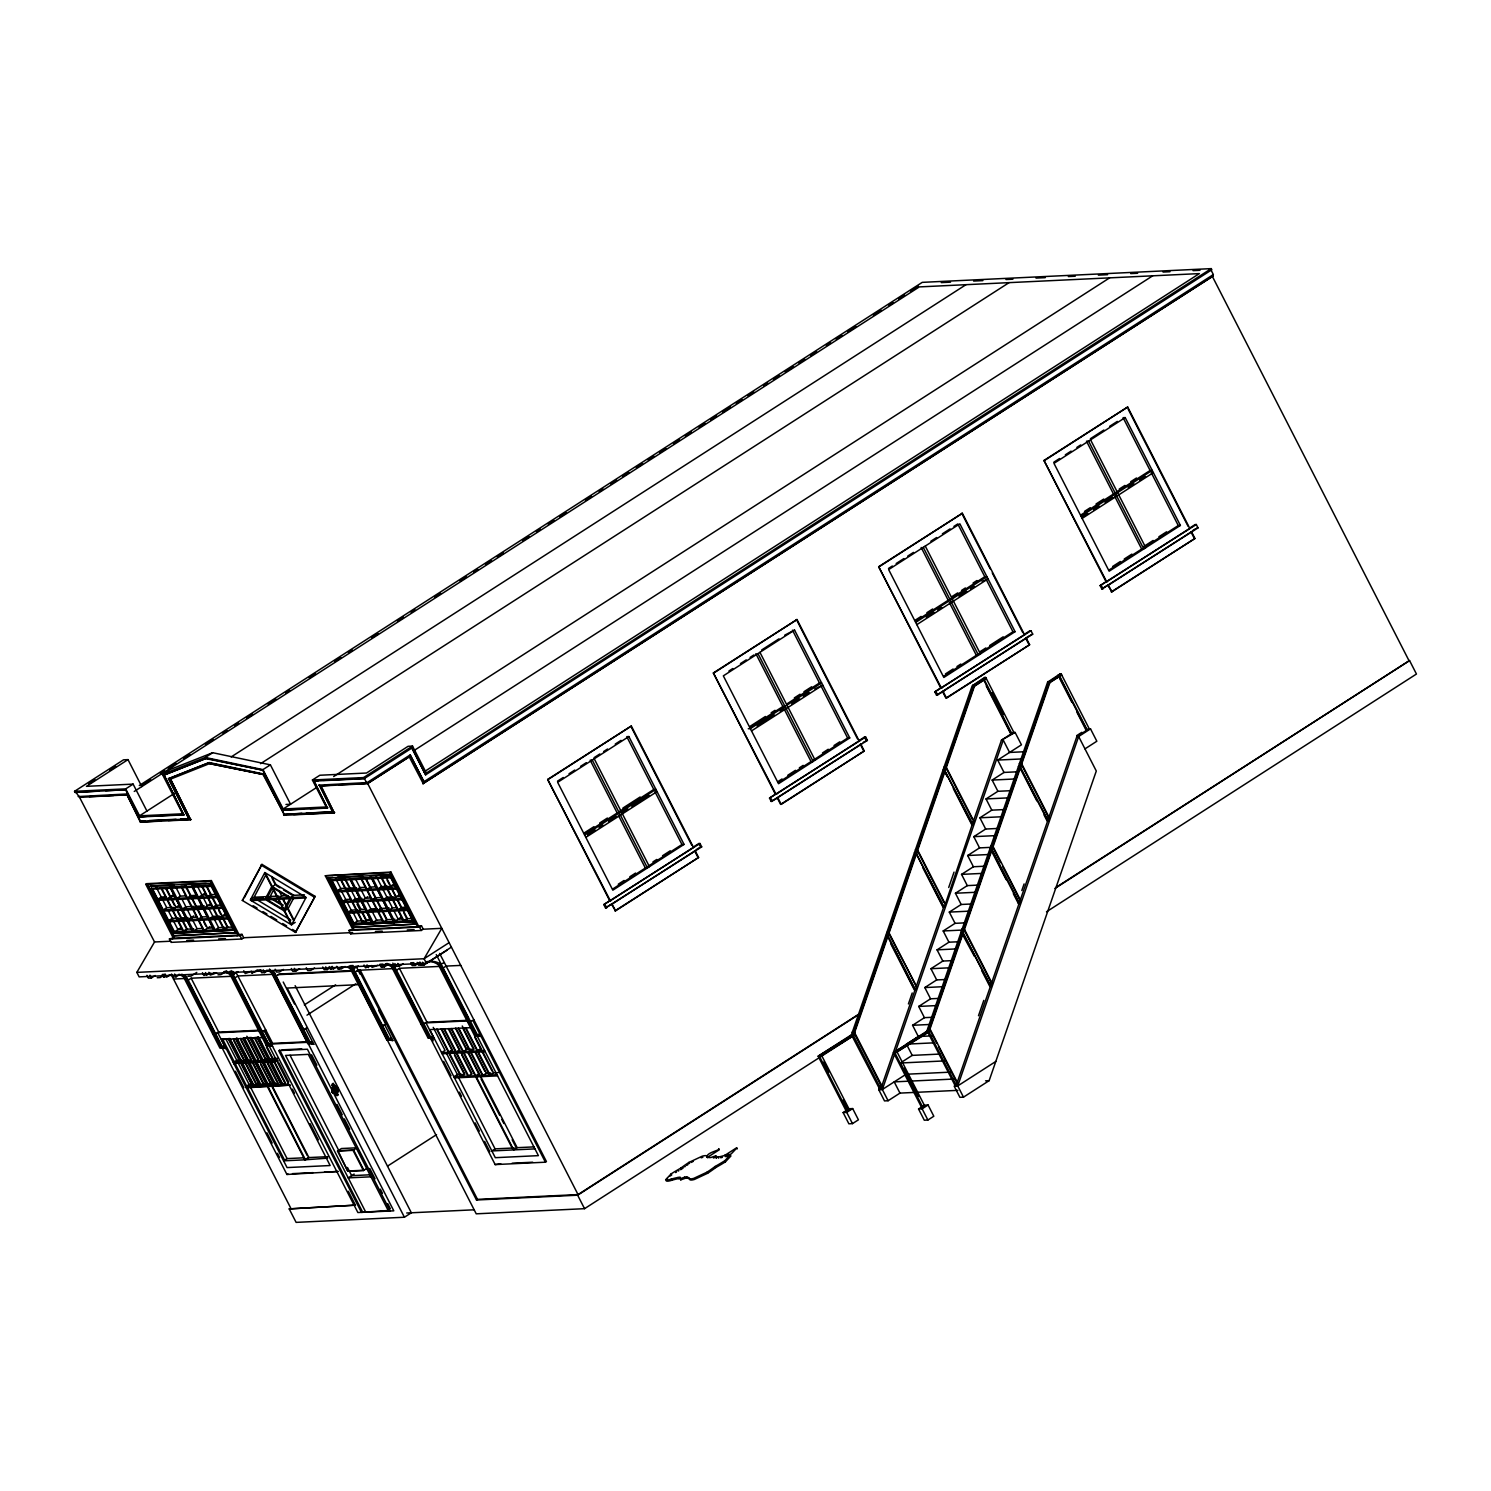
<?xml version="1.0" encoding="UTF-8"?>
<svg xmlns="http://www.w3.org/2000/svg" width="1491" height="1491" viewBox="0 0 1491 1491"><rect width="100%" height="100%" fill="white"/><g stroke="black" fill="none" stroke-linecap="round" stroke-linejoin="round"><path stroke-width="1.5" d="M331.953 1092.158L332.978 1089.492L332.773 1092.94L333.76 1092.307L333.798 1091.095L331.953 1092.158L332.773 1092.94M332.81 1091.729L336.947 1095.605L337.935 1094.953L332.027 1088.505L333.052 1086.249L334.692 1088.598L332.866 1088.467L333.052 1086.249M334.562 1087.983L332.083 1085.672L333.108 1083.398L338.066 1088.859L337.078 1089.492L334.58 1087.181L335.568 1086.548L338.066 1088.859M333.108 1083.398L332.083 1085.672M333.704 1089.25L335.568 1086.548M334.524 1090.014L335.512 1089.381L334.524 1090.014L336.183 1091.561M334.692 1088.598L334.58 1087.181M336.947 1095.605L331.99 1090.145M333.723 1088.43L337.041 1091.524L337.003 1093.145L337.991 1092.512L338.028 1090.89L334.711 1087.796M337.078 1089.492L332.12 1084.032M718.643 1148.629C722.371 1149.896 704.777 1152.636 707.312 1157.37A39.735 8.406 -27.1 0 0 707.759 1157.799M737.244 1148.89C737.505 1145.2 730.366 1157.687 725.353 1156.531L724.775 1155.395A39.735 8.406 -27.1 0 1 718.066 1157.053A9.244 1.957 -27.1 0 1 715.829 1157.146L715.81 1155.823L711.337 1157.37A9.244 1.957 -27.1 0 1 709.101 1157.482A39.735 8.406 -27.1 0 1 706.827 1156.252A13.177 2.777 -27.1 0 0 702.261 1156.177L688.954 1162.402A53.396 11.276 -27.1 0 0 684.76 1165.254A53.657 11.332 -27.1 0 0 680.865 1168.087A53.639 11.332 -27.1 0 0 671.155 1173.846L665.638 1179.716A13.177 2.777 -27.1 0 0 671.211 1179.139A39.735 8.406 -27.1 0 1 677.939 1177.499A9.244 1.957 -27.1 0 1 680.176 1177.387L680.772 1179.847L685.245 1178.3A9.244 1.957 -27.1 0 1 687.481 1178.188A39.735 8.406 -27.1 0 1 689.755 1179.418A13.177 2.777 -27.1 0 0 694.303 1179.493L707.629 1173.268A53.657 11.332 -27.1 0 0 715.717 1167.583A53.657 11.332 -27.1 0 0 720.675 1164.713L720.731 1164.695A53.396 11.276 -27.1 0 0 725.427 1161.824L730.944 1155.954A13.177 2.777 -27.1 0 0 729.565 1155.618M922.612 867.296L943.058 907.255L944.25 907.199L916.052 853.299L888.487 932.993L916.667 986.874L915.604 989.949L914.412 990.005L890.91 944.064M917.86 848.081L944.698 770.53L972.878 824.43L971.685 824.486L953.289 788.534M972.318 819.398L945.741 767.474L973.847 686.251L983.743 679.896L1011.345 733.814L1001.449 740.17L973.343 821.392M295.125 985.663L411.348 1212.779L404.415 1217.234L287.148 988.048L358.94 984.638L476.225 1213.823L584.547 1208.679L853.542 1035.63L974.462 686.214L986.315 678.591L984.545 677.529L972.188 685.804L851.436 1034.791L818.149 1056.187L846.31 1111.242L847.522 1111.168L849.497 1109.9L821.317 1054.864L820.125 1054.92L821.895 1055.982M957.874 1090.35L899.968 1093.108L888.096 1100.731L884.498 1100.917L878.758 1089.679L880.268 1085.28M908.41 1003.965L912.212 992.987M948.705 887.499L954.035 872.123M916.07 986.912L943.654 907.218L916.052 853.299M882.206 1086.492L881.144 1089.567L853.542 1035.63L851.436 1034.791L879.951 1089.623L881.013 1086.548L882.206 1086.492L854.604 1032.573L852.349 1032.145L854.604 1032.573M944.25 907.199L945.313 904.124L917.71 850.205L915.455 849.777L916.518 850.261M972.878 824.43L973.94 821.373L946.356 767.436L944.083 767.026M936.572 1042.992L929.415 1029.014L962.068 934.671M1044.017 814.925L1047.092 820.907L1048.285 820.851L1020.086 766.952L992.521 846.646L1000.685 862.618M1048.49 684.854L1021.149 763.895L1048.751 817.813L1076.856 736.591L1086.734 730.236L1059.15 676.318L1049.254 682.673M955.34 1086.044L927.756 1032.107L896.091 1052.46L895.532 1051.323L896.725 1051.267L924.886 1106.322L921.718 1107.645L893.538 1052.609L926.824 1031.213L1047.595 682.207L1059.952 673.951L1061.722 675.013L1049.85 682.636L928.949 1032.052L894.115 1053.727M978.487 1015.762L983.799 1000.386M1021.82 890.5L1024.112 883.921M1018.446 903.658L1019.509 900.601L1020.701 900.545L1019.658 903.602L1018.446 903.658L1013.34 893.687M927.756 1028.566L930.011 1028.995L957.613 1082.913L956.551 1085.97L928.949 1032.052L926.824 1031.213L927.756 1032.107M981.637 970.436L989.819 986.427L991.012 986.371L992.074 983.296L964.472 929.378L962.217 928.949L964.472 929.378M1048.285 820.851L1049.347 817.795L1021.745 763.858L1019.49 763.429L1021.745 763.858M995.802 1061.462L957.744 1085.914L954.147 1086.1L959.906 1097.32L963.484 1097.152L989.148 1080.658L1096.295 771.015L1078.645 736.498L1076.856 736.591M242.287 900.415L261.95 864.37L315.104 896.371L295.442 932.415L242.287 900.415L243.294 899.781M244.319 897.824L261.95 864.37M264.652 872.85L271.735 886.66L265.361 898.756L250.637 899.446L254.104 897.228L265.957 874.714M266.684 898.682L272.368 887.909L277.606 898.16L266.684 898.682L270.151 896.464L273.934 889.288M284.036 909.51L289.701 898.738L278.78 899.259L291.751 924.588L295.218 922.37M305.767 897.973L291.043 898.682L284.669 910.777L288.136 908.541L293.447 898.477M295.442 932.415L315.104 896.371M451.419 947.139L426.389 963.223L139.148 976.885L136.837 972.393L154.542 941.977L170.775 941.212M667.539 1178.132L666.216 1180.835A13.177 2.777 -27.1 0 0 671.789 1180.257A39.735 8.406 -27.1 0 1 678.517 1178.617A9.244 1.957 -27.1 0 1 680.641 1178.468M169.918 975.077L166.675 977.164L165.24 974.35L162.239 974.499L163.675 977.295L165.147 976.232M253.116 972.039L251.644 973.12L259.285 970.268A19.569 17.333 87.3 0 1 260.962 969.746M329.194 966.559L330.629 969.374L332.102 968.293M330.629 969.374L336.873 967.137M670.093 1176.082L671.714 1174.964L671.155 1173.846M680.772 1179.847L680.194 1178.71L684.667 1177.182A9.244 1.957 -27.1 0 1 686.904 1177.07A39.735 8.406 -27.1 0 1 689.177 1178.281A13.177 2.777 -27.1 0 0 693.744 1178.375L707.051 1172.15A53.657 11.332 -27.1 0 0 715.14 1166.465A53.657 11.332 -27.1 0 0 720.097 1163.595A53.396 11.276 -27.1 0 0 724.85 1160.706L730.366 1154.835A13.177 2.777 -27.1 0 0 724.775 1155.395L736.666 1147.753M105.619 790.696L126.195 789.708L75.128 792.429L74.55 791.311L123.511 759.832L128.002 759.627L141.794 786.596M75.128 792.429L98.76 791.013M88.92 783.576L94.604 779.905M109.812 770.139L115.497 766.486M89.218 783.558L94.902 779.886M110.11 770.12L115.795 766.467M128.002 759.627L86.459 786.335L133.128 784.117L146.938 811.067M75.911 792.094L78.706 796.269M79.004 796.269L154.542 941.977M74.55 791.311L125.71 788.869L133.128 784.117M139.278 785.552L922.239 282.358L1211.27 268.622L1211.848 269.741L425.625 774.835L411.833 747.886L425.625 774.835M142.782 784.788L150.61 779.756M160.394 773.456L164.327 770.94M168.241 768.424L176.068 763.392M183.915 758.36L187.829 755.825M205.46 744.512L213.288 739.461M223.072 733.181L227.005 730.665M234.833 725.632L238.746 723.098M246.574 718.066L252.464 714.301M268.119 704.218L275.965 699.186M285.75 692.886L289.664 690.37M309.252 677.79L315.141 674.007M334.729 661.426L338.643 658.91M348.428 652.611L352.342 650.095M371.93 637.514L377.819 633.731M397.407 621.151L403.278 617.367M411.106 612.335L415.02 609.819M434.608 597.22L440.497 593.455M460.067 580.856L465.956 577.092M473.784 572.059L477.698 569.543M485.544 564.493L491.415 560.728M497.286 556.944L503.157 553.18M522.745 540.581L528.634 536.816M536.462 531.765L540.376 529.249M548.222 524.217L554.093 520.452M559.964 516.669L565.835 512.885M585.423 500.305L591.312 496.522M599.14 491.49L603.054 488.973M610.881 483.941L616.771 480.158M622.642 476.393L628.512 472.61M636.359 467.578L642.23 463.794M648.1 460.029L653.99 456.246M659.861 452.463L665.731 448.698M673.559 443.666L679.449 439.882M685.32 436.099L691.19 432.334M699.037 427.302L704.908 423.519M710.778 419.735L716.649 415.97M722.539 412.187L730.366 407.155M736.237 403.371L742.127 399.607M747.997 395.823L753.868 392.04M763.672 385.759L767.585 383.243M773.456 379.459L779.327 375.676M785.217 371.911L793.044 366.879M798.915 363.096L804.805 359.312M810.675 355.548L816.546 351.764M826.349 345.465L830.263 342.949M836.134 339.184L842.005 335.4M847.894 331.636L855.722 326.585M873.353 315.272L881.181 310.221M889.027 305.189L892.941 302.673M898.812 298.89L904.683 295.125M910.572 291.341L918.4 286.309M160.693 773.438L164.625 770.922M184.213 758.341L190.084 754.558M223.37 733.162L227.303 730.646M246.872 718.066L252.762 714.282M309.55 677.771L315.44 674.007M335.028 661.408L340.899 657.643M372.228 637.496L378.118 633.712M397.706 621.132L403.576 617.349M434.906 597.22L440.796 593.437M460.365 580.856L466.254 577.073M497.584 556.926L503.473 553.161M523.043 540.562L528.932 536.797M560.262 516.65L566.133 512.885M585.721 500.286L591.61 496.503M622.94 476.375L628.811 472.591M638.614 466.31L642.528 463.776M660.159 452.463L666.03 448.679M685.618 436.099L691.489 432.315M701.292 426.016L705.206 423.5M722.837 412.168L730.665 407.136M763.97 385.74L767.884 383.224M785.515 371.893L793.342 366.861M826.648 345.465L830.562 342.949M852.106 329.101L856.02 326.585M889.326 305.17L893.239 302.654M134.246 791.441L919.313 286.906L1199.36 273.599L423.817 772.021M125.71 788.869L139.52 815.838L182.592 813.788L162.426 774.388L169.844 769.617L212.691 752.713L270.393 764.846L290.559 804.245L285.974 804.469M164.01 775.003L183.766 814.887L164.01 775.003L206.354 758.304L261.167 769.822M168.39 778.749L209.169 762.535L263.422 773.941L284.483 814.981L262.938 774.258L208.665 762.852L168.39 778.749L188.966 818.95L168.874 778.432M190.624 819.733L170.459 779.048L190.624 819.733L140.359 822.119L126.586 793.995L78.222 796.585M162.426 774.388L205.273 757.484L212.691 752.713M163.525 775.32L206.354 758.304M261.577 774.146L209.746 763.672L263.814 774.612M139.52 815.838L174.372 793.436M231.18 756.925L965.982 284.688M125.691 790.025L139.483 816.993L146.621 816.36M140.359 822.119L161.419 820.814M260.552 763.69L1009.072 282.638M205.273 757.484L262.956 769.617L270.393 764.846M205.851 758.621L263.348 770.288M145.783 884.293L210.399 881.218L238.001 935.155L173.366 938.212L145.783 884.293L146.77 883.66L211.387 880.585L238.989 934.522L241.989 934.372L243.704 937.746L352.621 932.565L350.646 933.832L348.913 930.459L353.889 929.061L351.913 930.328M316.017 787.882L283.122 809.017L326.212 806.966L312.42 779.998L319.838 775.245L366.506 773.028L408.068 746.32L412.541 746.096L426.351 773.065L1211.27 268.622M314.079 780.781L327.386 808.066L313.595 781.098L318.664 780.557M173.962 933.291L234.292 930.142L173.962 933.291L151.467 888.04M332.586 812.129L319.279 784.844L333.071 811.812L283.514 814.459L301.853 813.285M333.667 776.55L1109.602 277.866M262.863 770.605L283.104 810.172L303.53 808.905M320.938 785.627L334.245 812.912L320.453 785.943L334.282 784.993M170.123 887.443L193.103 932.378M157.804 899.241L166.489 898.831L161.308 888.729L152.641 889.139L157.804 899.241L161.27 897.023L165.613 896.818M167.085 898.812L175.752 898.383L170.589 888.282L161.904 888.692L167.085 898.812L173.012 894.991M167.663 899.93L176.329 899.52L181.212 909.063L172.546 909.473L167.663 899.93L171.111 897.694L176.013 907.255L180.336 907.05M191.649 886.418L211.293 885.188L150.964 888.356M312.42 779.998L363.58 777.575L412.541 746.096M176.963 898.327L186.822 897.862L181.66 887.76L171.782 888.226L176.963 898.327L180.411 896.11L186.338 895.83M313.595 781.098L364.158 778.693L412.131 747.867M175.416 907.274L171.95 909.51L167.067 899.949L158.381 900.378L163.264 909.92L166.731 907.684L173.236 907.385M210.399 881.218L211.387 880.585M413.976 750.569L1152.692 275.816M187.437 897.843L197.297 897.377L192.134 887.257L182.256 887.723L187.437 897.843L190.885 895.606L196.812 895.327M410.174 754.912L423.984 781.88L410.174 754.912L366.656 782.887L364.363 778.395M236.156 932.639L173.907 935.602L148.615 886.176L210.846 883.212L236.156 932.639L173.422 935.919L146.77 883.66M860.232 1013.228L578.042 1194.589L367.625 783.409L409.466 756.683L367.42 783.707L320.453 785.943M172.546 909.473L178.473 905.671M211.275 886.344L193.327 887.201L198.508 897.302L204.435 893.5M182.424 909.007L192.283 908.541L187.4 898.998L177.522 899.464L182.424 909.007L185.872 906.789L193.774 906.416M212.188 897.712L216.102 905.354L212.635 907.572L203.969 907.982L199.067 898.439L202.534 896.203L207.417 905.764L211.759 905.559M183.002 910.125L192.861 909.659L197.744 919.22L187.885 919.686L183.002 910.125L186.45 907.907L191.333 917.45L197.259 917.17M177.932 912.231L180.877 917.953L177.41 920.171L172.527 910.628L163.842 911.038L168.725 920.599L172.192 918.363L178.696 918.065M198.508 897.302L207.174 896.892L210.641 894.675L206.504 886.586M182.48 921.103L186.617 929.191L183.151 931.409L174.484 931.819L169.303 921.718L172.77 919.481M202.608 886.754L207.771 896.874L211.237 894.637L217.742 894.339M221.917 907.124L213.232 907.534L208.349 897.992L211.815 895.774M192.898 908.504L202.757 908.038L197.874 898.495L187.996 898.961L192.898 908.504L196.346 906.286L204.248 905.913M193.457 909.64L203.335 909.156L208.218 918.717L198.359 919.183L193.457 909.64L196.924 907.404M178.007 920.152L186.673 919.742L181.79 910.181L173.124 910.61L178.007 920.152L181.473 917.916L187.978 917.617M203.969 907.982L209.896 904.161M187.885 919.686L193.811 915.865M188.462 920.804L198.322 920.338L203.503 930.44L193.625 930.906L188.462 920.804L191.91 918.586L197.092 928.688L203.018 928.408M174.484 931.819L180.411 928.017M213.232 907.534L216.698 905.317L221.041 905.112M227.377 917.804L218.692 918.214L213.809 908.671L217.276 906.435L222.159 915.996L226.502 915.791M198.359 919.183L201.807 916.965L207.734 916.685M243.704 937.746L241.728 939.013L171.111 942.368L169.396 938.995L174.354 937.578L172.378 938.864M198.918 920.301L208.796 919.835L213.977 929.955L204.099 930.421L198.918 920.301L202.385 918.083M183.747 931.39L192.432 930.98L187.251 920.86L178.585 921.27L183.747 931.39L187.214 929.154L193.718 928.856M221.563 916.014L218.096 918.251L213.213 908.69L204.528 909.1L209.43 918.661L212.878 916.425L219.401 916.126M423.668 781.899L1213.357 274.568L1211.046 270.076M193.625 930.906L197.092 928.688M1213.134 276.021L422.959 783.67L1213.134 276.021L1212.556 274.903M218.692 918.214L224.638 914.393M204.099 930.421L210.045 926.601M265.249 872.813L272.331 886.623L275.779 884.405L293.932 895.327L304.444 894.824M215.17 929.899L223.855 929.471L218.674 919.369L209.989 919.779L215.17 929.899L218.637 927.663L225.141 927.365M214.648 931.353L192.153 886.101M283.439 909.547L267.262 899.819L270.728 897.582M227.955 918.922L219.27 919.332L224.451 929.452L227.899 927.234L234.422 926.917M146.957 975.338L148.392 978.133L151.392 978.003L155.232 975.524M278.221 898.141L289.142 897.619L272.965 887.89L278.221 898.141L281.669 895.923L288.229 895.606M165.24 974.35L160.208 977.574L157.226 977.723M272.331 886.623L290.465 897.563L293.932 895.327M325.299 875.757L389.934 872.701L417.517 926.619L352.901 929.694L325.299 875.757L390.922 872.049L418.505 925.986L421.506 925.836L423.239 929.21L441.783 928.334L424.078 958.732L136.837 972.393M237.013 935.789L238.989 934.522M400.911 895.271L415.672 924.103L352.938 927.383L327.647 877.957L332.754 877.416M169.396 938.995L239.995 935.64L241.989 934.372M171.651 974.163L173.086 976.959L176.068 976.829L179.908 974.35M353.479 924.755L413.827 921.606L353.479 924.755L330.48 879.82L343.75 878.907M196.793 972.412L191.034 976.12L188.034 976.251M188.201 980.127L191.165 978.208L232.559 976.251M349.639 878.907L371.669 877.565L394.183 922.836M345.334 879.988L349.472 888.077L346.005 890.295L340.843 880.193L332.158 880.603L337.339 890.723L340.787 888.487L347.31 888.189M202.459 972.691L203.894 975.505L210.231 973.213M337.898 891.842L346.583 891.432L351.466 900.974L342.8 901.384L337.898 891.842L340.88 889.922L345.763 899.483L350.105 899.278M346.602 890.276L355.287 889.866L350.105 879.746L341.439 880.156L346.602 890.276L350.068 888.04L356.573 887.741M226.707 970.995L220.948 974.685L217.966 974.834M356.479 889.81L366.357 889.344L361.176 879.224L351.298 879.69L356.479 889.81L359.946 887.574L365.873 887.294M372.34 892.047L375.285 897.787L371.818 900.005L361.94 900.471L357.057 890.928L360.524 888.711L365.407 898.253L371.334 897.973M342.8 901.384L345.763 899.483M343.359 902.502L352.044 902.092L356.927 911.653L348.26 912.063L343.359 902.502L346.341 900.601L351.224 910.144L357.728 909.845M389.934 872.701L390.922 872.049M223.669 971.703A19.569 17.333 87.3 0 1 230.154 974.667L233.155 974.536L237.964 971.592M366.954 889.307L376.832 888.841L371.65 878.721L361.773 879.187L366.954 889.307L370.42 887.089L376.347 886.791M327.647 877.957L390.381 874.677L398.805 891.152M367.531 890.425L377.409 889.959L382.292 899.502L372.415 899.986L367.531 890.425L370.998 888.207M352.062 900.955L360.747 900.527L355.864 890.984L347.179 891.394L352.062 900.955L355.529 898.719L362.033 898.421M330.48 879.82L390.828 876.671L380.186 877.174M234.87 977.91L237.852 975.99L274.046 974.275L273.058 974.909L393.792 1210.841L357.877 1212.537L264.447 1030.561L272.499 1046.291L266.386 1045.452L268.361 1044.185M547.663 779.439L631.345 726.005L693.445 847.335L610.341 900.75L547.663 779.439L609.744 900.769L610.956 900.713M713.35 672.944L797.033 619.529L859.133 740.859L776.047 794.256L713.35 672.944L775.432 794.293L776.643 794.237M878.665 566.71L962.366 513.277L1024.447 634.607L941.361 688.003L878.665 566.71L940.765 688.041L941.958 687.985M1043.98 460.458L1127.681 407.024L1189.762 528.354L1106.676 581.77L1043.98 460.458L1106.08 581.788L1107.273 581.732M390.157 886.139L386.691 888.375L381.528 878.255L372.843 878.665L378.024 888.785L381.491 886.549L387.995 886.25M548.259 779.402L631.345 726.005M713.947 672.926L797.033 619.529M879.261 566.673L962.366 513.277M1044.595 460.439L1127.681 407.024M251.532 971.256L245.195 973.548L243.76 970.734M361.94 900.471L367.886 896.669M348.26 912.063L351.224 910.144M390.81 877.808L382.125 878.236L387.306 888.338L393.233 884.517M401.433 898.607L392.767 899.017L387.865 889.456L391.332 887.238L396.215 896.781L402.738 896.482M372.415 899.986L375.881 897.75L381.808 897.47M557.466 781.191L563.244 777.482M569.022 773.773L574.78 770.064M580.558 766.355L586.317 762.665M594.07 757.67L599.848 753.961M603.687 751.501L607.545 749.022M615.224 744.084L621.001 740.375M728.931 671.006L732.771 668.527M740.468 663.588L746.245 659.879M750.085 657.401L753.943 654.94M761.677 649.964L778.992 638.838M784.769 635.129L794.554 630.078L849.74 737.933L778.526 783.707L723.34 675.852L794.554 630.078M888.487 568.462L892.326 566.002M896.166 563.523L903.863 558.585M907.721 556.106L913.48 552.397M930.85 541.233L936.628 537.524M942.387 533.815L950.084 528.876M953.923 526.398L957.781 523.937L984.805 576.737L986.893 576.626L915.679 622.399M1053.802 462.229L1059.561 458.52M1065.338 454.811L1071.116 451.102M1076.875 447.393L1080.733 444.914M1090.406 438.708L1103.862 430.042M1109.639 426.333L1117.318 421.394M628.867 736.554L557.653 782.328L612.838 890.183L684.052 844.409L628.867 736.554L626.779 736.666L653.785 789.466L655.891 789.373L584.658 835.128M1125.183 417.592L1053.969 463.366L1109.155 571.202L1180.387 525.428L1125.183 417.592L1123.096 417.685L1150.12 470.485L1152.208 470.392L1080.994 516.166M357.523 911.616L366.208 911.206L361.325 901.664L352.64 902.074L357.523 911.616L360.99 909.398L365.332 909.193M260.217 969.951L261.652 972.766L264.634 972.617L268.473 970.156M391.723 889.176L395.618 896.818L392.17 899.036L387.269 889.493L378.602 889.903L383.485 899.446L386.952 897.228L393.456 896.911M376.832 900.825L380.745 908.448L377.279 910.684L372.396 901.123L362.518 901.608L367.401 911.15L370.868 908.932L376.794 908.634M361.996 912.567L366.134 920.655L362.686 922.873L357.505 912.772L348.838 913.182L354.001 923.302L357.467 921.065L363.972 920.767M283.439 969.43L279.6 971.908L276.599 972.057L275.164 969.243M392.767 899.017L398.693 895.196M276.17 975.934L279.134 974.033L350.534 970.641M377.875 910.647L387.753 910.181L382.87 900.639L372.992 901.104L377.875 910.647L381.342 908.429L389.244 908.056M352.938 927.383L415.672 924.103M363.282 922.854L371.949 922.444L366.786 912.324L358.101 912.734L363.282 922.854L369.209 919.034M388.946 910.125L397.631 909.715L392.729 900.173L384.063 900.583L388.946 910.125L392.413 907.907L396.755 907.702M291.323 968.479L292.758 971.275L295.758 971.144L299.598 968.665M373.16 922.389L383.019 921.923L377.857 911.802L367.979 912.268L373.16 922.389L376.608 920.152L382.535 919.872M372.638 923.861L350.124 878.59M402.011 899.725L393.326 900.135L398.227 909.678L401.675 907.46L406.018 907.255M383.616 921.885L393.494 921.419L388.331 911.299L378.453 911.784L383.616 921.885L387.082 919.667L394.985 919.295M314.564 967.957L310.724 970.436L307.724 970.566L306.289 967.752M257.85 1030.281L218.767 1032.145L212.803 1034.195M403.726 912.66L406.838 918.717L403.371 920.953L398.19 910.833L389.524 911.243L394.686 921.363L400.632 917.543M322.746 966.988L324.181 969.784L327.163 969.653L332.195 966.41L333.63 969.225M407.472 910.405L398.805 910.815L403.968 920.916L407.434 918.698L411.777 918.493M266.591 1040.904L330.145 1165.533L287.055 1167.583L221.525 1039.507L229.39 1038.537M336.798 966.317L338.233 969.113L342.091 966.653M345.073 966.503L341.234 968.982L338.233 969.113M222.886 1046.347L220.892 1047.614L184.679 976.829M236.566 1038.202L235.578 1038.836L247.376 1061.872L250.842 1059.635L241.02 1040.438M224.675 1046.253L219.699 1047.67L183.486 976.885A19.569 17.333 87.3 0 0 178.696 974.387M244.356 1037.829L243.368 1038.463L255.147 1061.499L262.714 1060.548L256.135 1060.865L244.356 1037.829L250.935 1037.512L249.948 1038.146L261.726 1061.182M416.529 927.253L418.505 925.986M354.392 968.349L352.957 965.534L349.975 965.683L351.41 968.498L354.392 968.349L358.25 965.888M348.913 930.459L419.53 927.104L421.506 925.836M258.111 1037.177L250.544 1038.127L262.323 1061.145L268.92 1060.847L257.123 1037.811L258.111 1037.177L262.043 1044.856M261.671 1031.287L259.471 1031.977M308.544 1041.687L272.629 1043.383L265.733 1029.908L261.279 1031.884M304.332 1004.915L335.624 984.805M355.156 972.188L358.12 970.287L394.164 968.572M350.646 933.832L421.245 930.477L423.239 929.21M357.132 970.921L360.226 970.175L477.493 1199.36L578.638 1194.552M364.028 965.012L365.463 967.827L371.818 965.534M584.323 832.873L593.94 826.685M599.717 822.976L607.396 818.037M622.847 808.103L640.161 796.977M750.01 726.378L765.405 716.481M771.164 712.773L775.022 710.312M794.312 697.918L800.071 694.21M803.929 691.731L811.607 686.792M915.325 620.126L921.103 616.417M926.862 612.708L932.639 608.999M951.929 596.605L957.707 592.896M961.546 590.436L965.385 587.957M973.083 583.018L976.94 580.539M1084.497 511.413L1090.256 507.704M1096.034 503.995L1103.731 499.056M1119.163 489.123L1124.941 485.414M1130.718 481.705L1136.477 477.996M584.491 834.009L617.199 812.986L619.287 812.893M653.785 789.466L619.175 811.719L621.262 811.607M750.178 727.515L782.887 706.51L784.974 706.399M786.782 703.994L819.472 682.971L821.578 682.878L750.346 728.652L748.258 728.745M915.493 621.262L948.201 600.258L950.289 600.165M950.177 598.991L984.805 576.737M1080.826 515.029L1113.516 494.006L1115.603 493.912M1150.12 470.485L1115.492 492.738L1117.598 492.645M388.163 964.453L384.324 966.932L382.889 964.118L379.888 964.267L381.323 967.081L387.082 963.372M241.356 1060.082L236.771 1060.306L233.304 1062.524L241.188 1061.573L231.366 1042.377M306.978 1015.166L355.883 983.743M587.566 835.016L595.263 830.058M599.102 827.598L602.96 825.119M608.719 821.411L616.417 816.472M622.25 812.725L628.009 809.017M631.867 806.538L649.163 795.411M757.111 726.061L774.407 714.935M780.184 711.226L784.024 708.747L811.048 761.547L813.154 761.454L757.95 653.598M791.777 703.771L799.474 698.832M803.314 696.353L809.091 692.644M814.869 688.935L822.734 685.133L751.501 730.907M926.265 617.33L933.962 612.391M937.802 609.912L941.66 607.452M959.03 596.288L966.708 591.349M970.566 588.87L974.406 586.392M982.103 581.453L988.048 578.881L916.816 624.654M1081.963 517.265L1087.74 513.556M1093.518 509.847L1099.277 506.139M1105.055 502.43L1112.752 497.491M1128.184 487.576L1133.961 483.867M1139.72 480.158L1145.498 476.449M241.747 1062.692L233.882 1063.661L241.747 1062.692L248.624 1076.129M585.814 837.383L657.028 791.609L654.94 791.702L681.965 844.521L684.052 844.409M1082.149 518.402L1153.363 472.628L1151.276 472.74L1178.281 525.54L1180.387 525.428M244.431 1053.559L248.363 1061.219L241.784 1061.536L229.987 1038.519L228.999 1039.152L240.796 1062.17L244.244 1059.952L248.643 1059.747M269.554 1044.129L267.579 1045.396L231.366 974.611M241.356 1063.307L248.941 1062.356L241.356 1063.307L253.153 1086.324L259.732 1086.026L247.953 1062.99M272.629 1043.383L271.642 1044.017L307.556 1042.321M253.34 1060.996L248.96 1061.201L237.181 1038.165L236.174 1038.798L247.972 1061.834L251.439 1059.616L240.629 1038.5M260.552 1064.257L270.374 1083.454L266.908 1085.672L260.329 1085.988L248.55 1062.953L249.537 1062.319L261.316 1085.355L267.895 1085.038L256.117 1062.002M394.854 963.559L396.289 966.354L399.29 966.224L403.129 963.745M306.736 1027.951L302.561 1029.927M396.457 970.231L399.42 968.311L440.796 966.354M255.147 1061.499L258.614 1059.262L246.835 1036.245M255.725 1062.617L256.713 1061.983L268.492 1085.019L275.089 1084.703L274.102 1085.336L267.504 1085.653L255.725 1062.617L263.292 1061.667M262.323 1061.145L265.789 1058.927L270.188 1058.722M262.901 1062.282L266.367 1060.045L278.146 1083.081L274.698 1085.299L262.901 1062.282L270.486 1061.331L263.888 1061.648L275.686 1084.665L282.265 1084.367L278.332 1076.688M449.108 942.647L424.078 958.732L426.389 963.223M415.132 965.46L413.697 962.664L410.715 962.795L412.15 965.609L415.132 965.46L420.164 962.235L421.599 965.05M277.382 1059.84L270.505 1060.176L258.707 1037.14L257.719 1037.773L269.517 1060.809L272.965 1058.591L277.568 1058.368M270.095 1061.927L277.96 1060.977L270.095 1061.927L281.874 1084.963L288.751 1084.647M417.163 962.385L418.598 965.199L423.966 965.05L447.02 950.233M311.451 1042.134L309.457 1043.402L273.244 972.635M253.712 1084.237L249.127 1084.46L245.661 1086.678L253.545 1085.728L250.6 1079.969M426.668 961.62A19.569 17.333 87.3 0 1 438.41 964.77L444.374 962.739M253.153 1086.324L256.62 1084.106L261 1083.901M443.125 968.013L446.089 966.093L460.756 965.404M260.329 1085.988L263.795 1083.771L268.175 1083.566M267.504 1085.653L270.971 1083.417L275.369 1083.212M268.473 1086.156L267.485 1086.809L304.854 1159.83L308.32 1157.594M274.698 1085.299L282.265 1084.367M281.874 1084.963L285.34 1082.746L274.53 1061.629M618.262 884.2L624.039 880.491M629.798 876.783L635.576 873.074M652.946 861.91L656.785 859.45M662.563 855.741L670.242 850.802M778.19 781.433L782.03 778.954M787.807 775.245L795.486 770.307M799.344 767.828L803.183 765.368M822.473 752.955L828.25 749.246M834.009 745.537L839.787 741.828M945.424 673.951L953.122 668.993M956.961 666.533L960.819 664.054M980.109 651.66L985.868 647.951M989.726 645.473L1003.182 636.825M1112.659 566.468L1120.356 561.511M1124.214 559.05L1131.893 554.112M1143.504 546.657L1153.121 540.469M1158.88 536.76L1166.577 531.821M612.671 889.046L645.361 868.042L647.448 867.93L592.262 760.093L590.175 760.186L617.199 812.986M681.965 844.521L647.336 866.756L649.442 866.662L594.238 758.807M778.358 782.57L811.048 761.547M813.024 760.28L847.652 738.026L849.74 737.933M943.673 676.318L976.363 655.313L978.469 655.201L923.264 547.346M978.357 654.027L1012.967 631.774L1015.073 631.681L959.869 523.826L888.655 569.599L943.84 677.454L1015.073 631.681M1108.987 570.065L1141.696 549.061L1143.783 548.968L1088.598 441.112L1086.492 441.206L1113.516 494.006M1178.281 525.54L1143.672 547.793L1145.759 547.682L1090.573 439.845M388.629 1038.463L386.654 1039.73L350.441 968.964A19.569 17.333 87.3 0 0 347.328 967.1M694.042 847.317L692.849 847.373L698.776 843.552L699.969 843.496L701.702 846.869L605.532 907.963L603.818 904.59L609.744 900.769M859.729 740.822L858.536 740.878L864.463 737.076L865.656 737.02L867.389 740.375L771.238 801.468L769.505 798.095L775.432 794.293M1025.044 634.588L1023.851 634.644L1029.778 630.823L1030.989 630.768L1032.704 634.141L936.553 695.216L934.82 691.861L940.765 688.041M1190.358 528.336L1189.166 528.392L1195.111 524.571L1196.304 524.515L1198.018 527.889L1101.868 588.982L1100.134 585.609L1106.08 581.788M603.818 904.59L699.969 843.496M769.505 798.095L865.656 737.02M934.82 691.861L1030.989 630.768M1100.134 585.609L1196.304 524.515M468.398 1020.273L427.004 1022.248L421.058 1024.298M605.532 907.963L611.478 904.142M696.055 849.777L699.018 847.876M771.238 801.468L778.358 797.592M863.233 742.35L867.389 740.375M936.553 695.216L943.673 691.358M1027.057 637.048L1032.704 634.141M1101.868 588.982L1107.794 585.162L1111.857 591.871L1194.943 538.475L1191.495 531.728L1108.391 585.143L1111.857 591.871M1192.371 530.815L1195.353 528.895M615.522 910.852L612.074 904.105L695.16 850.709L698.608 857.455L615.522 910.852L611.571 904.31M332.027 1088.505L333.872 1087.014M332.866 1088.467L333.854 1087.834M337.096 1088.691L338.084 1088.057M614.926 910.889L698.608 857.455M777.165 797.648L780.613 804.394L864.295 750.961L860.847 744.233L777.762 797.629L781.209 804.376L864.295 750.961M942.48 691.414L945.928 698.142L1029.629 644.727L1026.181 637.98L943.076 691.377L946.524 698.123L1029.629 644.727M1111.242 591.908L1194.943 538.475M337.041 1091.524L338.028 1090.89M986.222 685.916L1010.749 733.852L1013.917 732.51L985.756 677.473L973.884 685.096L852.628 1034.735L818.149 1056.187M336.966 1094.785L337.954 1094.152M432.912 1036.357L427.954 1037.773L391.723 966.988A19.569 17.333 87.3 0 0 385.237 964.025M430.079 1037.401L495.161 1164.583L545.426 1162.197L546.433 1161.564L473.989 1020.012L467.727 1022.08M433.229 1027.374L445.026 1050.409L441.56 1052.646L448.437 1052.311L451.903 1050.093L441.094 1028.976M437.254 1029.256L449.033 1052.273L452.5 1050.055L441.69 1028.939M449.611 1053.41L453.078 1051.174L464.857 1074.21L461.39 1076.427L449.611 1053.41L456.19 1053.093L467.988 1076.129L472.032 1073.874L461.241 1052.758M479.599 1034.139L474.623 1035.555L480.754 1036.394L477.623 1035.406L436.248 954.575M304.071 1157.799L287.073 1158.6L283.607 1160.837L304.854 1159.83M444.43 1028.902L456.209 1051.938L459.675 1049.72L448.884 1028.604M456.786 1053.056L463.366 1052.758L475.163 1075.775L468.584 1076.092L456.786 1053.056L460.253 1050.838M471.249 1049.161L466.869 1049.366L463.403 1051.602L451.605 1028.566M456.209 1051.938L469.982 1051.285L473.448 1049.068L462.639 1027.951M458.799 1028.231L470.578 1051.267L474.045 1049.03L462.247 1025.994M284.595 1160.203L247.226 1087.181L269.07 1086.138L268.082 1086.771L305.45 1159.793L308.917 1157.575L328.039 1156.662M1076.949 712.288L1086.138 730.255L1089.325 728.931L1061.145 673.895L1048.788 682.151L928.036 1031.157L893.538 1052.609M1053.597 679.523L1059.747 676.28M470.578 1051.267L477.157 1050.95L480.624 1048.713L474.734 1037.196M465.975 1027.877L477.754 1050.913L481.22 1048.695L438.41 964.77M221.824 1047.297L286.924 1174.479L287.912 1173.846M497.006 1074.75L490.129 1075.067L478.331 1052.031L481.798 1049.813L493.577 1072.849L498.162 1072.625M337.506 1151.071L341.458 1148.536L357.02 1147.79L353.069 1150.344L337.506 1151.071L347.85 1171.292L363.413 1170.565L367.364 1168.012L358.064 1149.822M327.685 1158.153L305.45 1159.793M461.968 1074.34L457.383 1074.564L453.916 1076.8L460.794 1076.465L464.26 1074.247L454.438 1055.05M457.7 1075.85L454.494 1077.918L497.584 1075.868M475.759 1075.757L482.339 1075.44L470.56 1052.404L463.981 1052.721L475.759 1075.757L479.226 1073.52L468.416 1052.422M479.804 1074.657L476.337 1076.875L513.705 1149.896L534.952 1148.89M1017.924 771.779L1004.021 772.431L997.703 760.075L1021.447 744.81L1015.11 732.454L1001.449 740.17M482.935 1075.421L489.514 1075.104L477.735 1052.068L471.156 1052.385L482.935 1075.421L486.401 1073.185L490.781 1072.98M490.129 1075.067L493.577 1072.849M404.415 1217.234L296.113 1222.378L289.198 1208.903L355.417 1205.157L348.316 1191.29M347.85 1171.292L338.01 1150.754L353.553 1150.008L363.916 1170.249L350.571 1170.882M354.15 1174.069L348.204 1177.89L370.942 1176.809M387.548 1166.111L436.546 1134.614M1011.793 790.64L997.908 791.292L992.149 780.073L1004.021 772.431M1076.744 735.585L1081.832 732.323M1084.963 748.873L1096.836 741.232L1090.517 728.875L1078.645 736.498L957.744 1085.914L963.484 1097.152M1003.368 809.613L991.776 810.153L986.036 798.934L997.908 791.292M355.417 1205.157L289.198 1208.903M364.475 1212.22L365.463 1211.587L285.545 1055.442L308.283 1054.361L388.2 1210.506L361.474 1212.369L278.687 1050.596L307.407 1049.235L390.195 1211.009M997.237 828.474L985.663 829.033L979.904 817.795L991.776 810.153M387.213 1211.158L388.2 1210.506M991.124 847.335L979.531 847.894L973.791 836.656L985.663 829.033M514.19 1147.958L495.068 1148.871L491.862 1150.94L513.109 1149.934L475.741 1076.912M984.992 866.196L973.418 866.756L967.659 855.517L979.531 847.894M513.705 1149.896L517.172 1147.679L534.151 1146.877M495.161 1164.583L500.734 1163.744M978.879 885.058L967.305 885.617L961.546 874.378L973.418 866.756M359.238 970.809L476.505 1199.994L477.493 1199.36M970.436 904.031L961.173 904.478L955.433 893.239L967.305 885.617M964.323 922.892L955.06 923.339L949.301 912.101L961.173 904.478M958.191 941.772L948.928 942.2L943.188 930.962L955.06 923.339M952.078 960.633L942.815 961.061L937.056 949.842L948.928 942.2M1056.206 887.275L1409.554 660.55L1416.45 674.025L1046.496 911.784M476.505 1199.994L577.651 1195.204L858.872 1014.458M1054.845 888.506L1409.554 660.55M945.946 979.494L936.683 979.922L930.943 968.703L942.815 961.061M937.522 998.467L930.57 998.802L924.811 987.564L936.683 979.922M933.72 1017.216L924.439 1017.663L918.698 1006.425L930.57 998.802M719.296 1149.747L707.405 1157.37L706.715 1156.55M932.229 1035.854L918.326 1036.525L912.585 1025.286L924.439 1017.663M940.001 1054.062L912.212 1055.386L906.453 1044.147L918.326 1036.525M902.036 1061.927L912.212 1055.386M843.142 1112.566L849.069 1108.745L852.666 1108.577L858.425 1119.816L852.479 1123.618L848.882 1123.804L843.142 1112.566L846.739 1112.398L852.666 1108.577M846.31 1111.242L849.497 1109.9M906.081 1074.247L882.337 1089.511L878.758 1089.679M918.549 1108.987L924.476 1105.166L928.073 1104.999L933.813 1116.237L927.887 1120.039L924.29 1120.207L918.549 1108.987L922.128 1108.801L928.073 1104.999M377.931 965.273L371.93 967.417M691.339 1162.421L693.278 1161.321M171.316 974.462L163.675 977.295M169.974 779.364L210.25 763.336M713.406 1157.985L716.388 1156.96L715.81 1155.823M701.143 1157.817L702.839 1157.296M941.287 282.6L950.531 282.153M973.623 281.054L982.867 280.625M1005.959 279.525L1012.892 279.19M1036.003 278.09L1045.228 277.661M1068.339 276.562L1075.253 276.226M1098.364 275.127L1107.608 274.698M1130.7 273.599L1137.633 273.263M1163.036 272.052L1169.969 271.735M1193.061 270.635L1199.994 270.3M1116.759 496.149L1114.672 496.261L1141.696 549.061M1196.826 527.944L1198.018 527.889M1190.899 531.765L1192.092 531.709M951.444 602.401L949.357 602.494L976.363 655.313M1025.566 637.999L1026.777 637.943M984.545 677.529L985.756 677.473M1059.952 673.951L1061.145 673.895M984.34 679.859L982.569 678.796L983.762 678.74L1011.942 733.796M972.691 685.152L974.462 686.214M1048.658 682.692L1049.85 682.636L1048.08 681.573L1049.85 682.636M1012.724 732.584L1015.11 732.454M1088.132 728.987L1090.517 728.875M860.251 744.251L861.444 744.195M323.23 780.352L350.646 779.048M355.212 778.824L364.661 778.377M318.776 785.161L367.14 782.57M1025.789 751.669L1009.575 752.452L1003.238 740.095L882.337 1089.511L888.096 1100.731M89.274 796.623L113.726 795.467M120.398 795.15L127.052 794.833L79.582 797.387M338.718 784.769L365.388 783.502M997.703 760.075L1023.18 758.863M943.02 770.083L945.294 770.512M153.275 816.043L184.269 814.571M310.165 808.588L327.89 807.749M139.483 816.993L183.766 814.887M283.104 810.172L327.386 808.066M992.149 780.073L1015.315 778.954M144.851 820.758L139.893 821.28L188.966 818.95M149.305 820.535L176.068 819.267M180.523 819.062L189.45 818.634M306.307 813.08L333.071 811.812M168.278 820.497L191.128 819.416M293.615 814.533L318.739 813.341M323.323 813.135L334.748 812.576M283.98 815.297L334.245 812.912M620.442 815.13L618.336 815.242L645.361 868.042M986.036 798.934L1009.202 797.834M979.904 817.795L1000.759 816.807M972.747 821.429L973.94 821.373M1048.154 817.851L1049.347 817.795M701.702 846.869L700.509 846.925L698.776 843.552M973.791 836.656L994.646 835.668M694.564 850.746L695.757 850.69M150.926 886.064L173.981 884.964M180.896 884.629L206.243 883.436M337.357 877.193L362.723 876M369.638 875.664L390.381 874.677M993.118 846.627L990.844 846.198L993.118 846.627L1020.701 900.545M159.966 887.63L185.685 886.418M914.393 852.833L916.648 853.262M992.055 849.684L989.782 849.255L992.055 849.684L1019.658 903.602M967.659 855.517L988.514 854.529M174.876 896.371L170.552 896.576L166.396 888.487M206.298 894.88L201.956 895.085L197.818 886.996M395.096 885.915L390.754 886.12L386.616 878.031M161.848 898.141L166.191 897.936M191.463 896.743L197.39 896.445M350.646 889.176L354.988 888.971M382.069 887.685L386.393 887.48M207.771 896.874L216.456 896.464M337.339 890.723L346.005 890.295M378.024 888.785L386.691 888.375M387.306 888.338L395.972 887.928M199.067 898.439L207.752 898.029L212.635 907.572M208.349 897.992L217.034 897.582M357.057 890.928L366.935 890.462L371.818 900.005M387.865 889.456L396.55 889.046M254.104 897.228L266.721 896.631M270.151 896.464L278.892 896.054M254.681 898.346L263.087 897.955M290.465 897.563L305.189 896.855M251.215 900.583L265.938 899.874L284.073 910.796M267.262 899.819L278.183 899.297L291.155 924.625M198.899 907.311L202.851 907.124M356.107 899.837L360.449 899.632M387.53 898.346L391.853 898.141M163.264 909.92L171.95 909.51M383.485 899.446L392.17 899.036M213.809 908.671L222.494 908.261M961.546 874.378L982.401 873.391M182.051 919.052L186.375 918.847M213.455 917.561L217.798 917.356M371.445 910.05L375.397 909.864M402.253 908.578L406.596 908.373M168.725 920.599L177.41 920.171M209.43 918.661L218.096 918.251M367.401 911.15L377.279 910.684M398.227 909.678L406.894 909.268M169.303 921.718L177.988 921.308L183.151 931.409M182.275 929.396L177.932 929.601L173.795 921.513M213.493 927.905L207.566 928.185L203.428 920.096M371.073 920.432L366.749 920.637L362.593 912.548M402.495 918.922L398.153 919.127L394.015 911.038M955.433 893.239L976.27 892.252M224.451 929.452L233.118 929.042M354.001 923.302L362.686 922.873M394.686 921.363L403.371 920.953M403.968 920.916L412.653 920.506M945.313 904.124L972.281 824.467L945.704 772.543M186.766 940.448L193.588 940.131M218.655 938.939L225.476 938.603M375.397 931.484L382.236 931.167M407.285 929.974L414.125 929.639M949.301 912.101L970.156 911.113M889.083 932.956L886.81 932.527L889.083 932.956L916.667 986.874M943.188 930.962L961.714 930.086M888.021 936.031L885.747 935.602L888.021 936.031L915.604 989.949M991.012 986.371L962.813 932.471L990.415 986.39L957.017 1082.951L938.603 1046.999M213.604 973.008L216.586 972.859L210.361 975.077L208.926 972.281M381.323 967.081L384.324 966.932M183.486 976.885L186.468 976.754L222.699 1047.521L225.831 1048.508L217.779 1032.778L259.154 1030.803M305.748 1028.604L313.781 1044.315L310.668 1043.346L274.437 972.579L271.455 972.71A19.569 17.333 87.3 0 0 266.665 970.194M350.441 968.964L353.442 968.815A19.569 17.333 87.3 0 0 348.652 966.298M391.723 966.988L394.724 966.858A19.569 17.333 87.3 0 0 388.238 963.876M173.515 979.047L186.077 978.45M278.146 974.667L351.839 971.163M937.056 949.842L955.601 948.947M930.943 968.703L949.469 967.808M990.881 983.352L992.074 983.296M924.811 987.564L943.356 986.688M265.733 1029.908L236.118 972.617M473.989 1020.012L439.603 953.42M469.702 1020.795L426.016 1022.882L434.067 1038.612L427.954 1037.773M473.001 1020.645L545.426 1162.197M300.772 1030.001L303.549 1029.293L284.166 992.596M379.758 1026.255L385.722 1024.205L378.565 1010.227M221.525 1039.507L262.323 1037.568M472.852 1027.56L429.762 1029.61L495.31 1157.687L538.4 1155.637L477.344 1036.338M918.698 1006.425L937.224 1005.549M270.151 1044.091L271.343 1044.035L266.386 1045.452M310.836 1042.153L312.644 1042.079L307.668 1043.495L269.554 969.001M389.841 1038.407L391.63 1038.314L386.654 1039.73L392.785 1040.569L384.734 1024.839M221.879 1046.98L185.275 976.81M268.566 1044.762L231.962 974.592M225.831 1048.508L219.699 1047.67M313.781 1044.315L307.668 1043.495M281.892 1049.85L301.778 1048.9M912.585 1025.286L928.8 1024.522M241.188 1061.573L234.292 1061.89L222.513 1038.873M269.908 1060.213L263.329 1060.511L251.532 1037.494M240.796 1062.17L247.376 1061.872M247.972 1061.834L254.551 1061.517L242.772 1038.5M269.517 1060.809L276.394 1060.492M449.033 1052.273L455.612 1051.975L443.833 1028.939M477.754 1050.913L484.65 1050.596M248.55 1062.953L255.129 1062.654L266.908 1085.672M442.137 1053.764L449.015 1053.429L460.794 1076.465M478.331 1052.031L485.209 1051.714M853.542 1035.63L818.727 1057.305L819.92 1057.249M906.453 1044.147L934.261 1042.824M253.545 1085.728L246.649 1086.044L234.87 1063.027M260.72 1085.373L254.141 1085.69L242.343 1062.673M287.446 1084.106L282.861 1084.33L271.082 1061.294M461.39 1076.427L467.988 1076.129M275.444 1085.839L290.316 1085.131L246.239 1087.815M944.343 1060.921L900.34 1063.008L903.211 1068.637M908.392 1074.135L950.102 1072.159M954.445 1079.018L894.209 1081.87L899.968 1093.108M985.57 1080.826L989.148 1080.658M956.402 1082.969L957.613 1082.913M923.693 1106.378L924.886 1106.322M292.478 1173.641L313.035 1172.653M324.46 1172.112L338.177 1171.46L286.924 1174.479M512.159 1163.204L532.716 1162.216M369.861 1174.796L351.671 1175.672L347.496 1167.509M406.708 1213.003L473.896 1209.816M434.067 1038.612L430.936 1037.624L392.823 963.149M392.785 1040.569L389.654 1039.6L353.311 968.405M272.499 1046.291L269.368 1045.303L231.086 970.511M1020.683 766.933L1018.428 766.504L1019.49 766.989M963.41 932.434L961.155 932.005L974.48 956.458M260.962 865.004L314.098 897.004M276.431 885.654L280.028 887.835M283.607 889.997L292.59 895.401M272.518 898.663L283.309 905.149M273.021 899.837L280.289 904.198M256.582 899.502L290.801 920.096M253.135 905.708L257.067 908.075M262.975 911.635L266.908 914.002M270.84 916.369L276.748 919.928M282.656 923.488L286.589 925.855M292.497 929.415L296.429 931.782M335.512 1089.381L337.171 1090.927M333.798 1091.095L337.935 1094.953M1212.332 276.357L1408.958 660.569M1128.128 409.112L1188.122 526.342M1191.756 533.443L1194.347 538.493M1101.346 585.553L1103.06 588.926M1087.349 730.199L1059.169 675.162L1057.976 675.218L1058.554 676.336M1059.579 678.33L1071.843 702.298M961.77 513.314L990.173 568.835M992.279 572.935L1022.789 632.575M1026.442 639.695L1029.032 644.746M985.942 578.974L1012.967 631.774M925.259 546.079L980.444 653.934M921.177 547.458L948.201 600.258M992.279 692.625L1003.518 714.599M1020.086 766.952L1047.688 820.889L1020.105 900.564L1002.735 866.625M1020.515 768.983L1036.86 800.928M936.013 691.805L937.746 695.16M990.863 849.74L1006.183 879.69M945.108 772.562L947.158 776.55M864.463 737.076L866.196 740.431M918.139 852.218L943.691 902.167M796.436 619.548L857.474 738.828M861.127 745.947L863.699 750.998M792.466 630.171L819.472 682.971M820.628 685.226L847.652 738.026M759.925 652.331L815.13 760.186M755.862 653.692L782.887 706.51M770.698 798.039L772.431 801.413M904.273 1068.432L918.586 1096.388M894.749 1052.553L922.91 1107.589M922.128 1108.801L927.887 1120.039M823.759 1062.021L828.884 1072.01M843.179 1099.967L848.286 1109.956M819.342 1056.131L847.522 1111.168M846.739 1112.398L852.479 1123.618M631.811 728.093L691.787 845.304M695.421 852.423L698.012 857.474M605.011 904.534L606.744 907.889M724.85 1160.706L725.427 1161.824M718.066 1157.053L718.643 1158.172M715.829 1157.146L716.407 1158.283L716.388 1156.96M715.14 1166.465L715.717 1167.583M707.051 1172.15L707.629 1173.268M688.954 1162.402L689.532 1163.52M689.177 1178.281L689.755 1179.418M686.904 1177.07L687.481 1178.188M680.865 1168.087L681.443 1169.205A53.657 11.332 -27.1 0 0 680.604 1169.689M684.667 1177.182L685.245 1178.3M677.939 1177.499L678.517 1178.617M671.211 1179.139L671.789 1180.257M409.168 756.701L423.258 783.651M366.842 782.589L367.42 783.707M577.651 1195.204L584.547 1208.679M363.58 777.575L364.158 778.693M441.727 966.298L467.82 1017.309M474.846 1031.008L476.822 1034.866M440.199 964.696L476.43 1035.462M439.603 964.714L475.815 1035.5M419.53 927.104L421.245 930.477M482.189 1051.77L492.011 1070.948M389.878 874.993L415.188 924.42M390.325 876.988L413.324 921.923M465.378 1027.914L477.157 1050.95M397.78 899.819L401.675 907.46M403.297 910.61L407.434 918.698M475.592 1052.068L486.401 1073.185M387.064 880.081L389.132 884.126M397.184 899.856L401.079 907.497M474.995 1052.106L484.817 1071.302M458.203 1028.25L469.982 1051.285M422.531 962.235L423.966 965.05M456.06 1028.268L466.869 1049.366M480.829 1076.688L517.172 1147.679M455.463 1028.287L466.254 1049.403M467.82 1052.441L478.63 1073.557M481.034 1078.888L499.709 1115.417M501.777 1119.461L503.865 1123.524M512.159 1139.758L516.315 1147.865M376.31 876.447L381.491 886.549M383.038 889.587L386.952 897.228M388.499 900.266L392.413 907.907M419.53 962.385L420.965 965.18M451.009 1028.604L462.806 1051.621M448.269 1028.641L459.079 1049.739M461.614 1054.696L471.436 1073.893M366.283 879L370.42 887.089M371.967 890.108L375.881 897.75M376.459 898.887L381.342 908.429M381.92 909.547L387.082 919.667M365.668 879.019L369.824 887.108M382.348 911.597L386.486 919.686M436.658 1029.275L448.437 1052.311M446.573 1053.447L457.383 1074.564M458.743 1077.881L495.068 1148.871M355.809 879.485L359.946 887.574M366.954 901.291L370.868 908.932M372.47 912.063L376.608 920.152M397.836 963.41L399.29 966.224M399.42 968.311L427.004 1022.248M431.067 1036.767L433.173 1040.867M443.666 1061.387L451.009 1075.738M459.414 1092.158L461.52 1096.258M475.163 1122.928L479.356 1131.129M484.612 1141.398L489.849 1151.648M429.93 1036.506L431.085 1038.742M399.215 976.68L421.152 1019.527M393.531 966.913L429.743 1037.68L430.731 1037.046L429.147 1037.717L392.934 966.932M344.887 877.938L350.068 888.04M351.615 891.078L355.529 898.719M357.076 901.757L360.99 909.398M356.964 904.012L359.89 909.734M335.624 878.385L340.787 888.487M352.286 910.964L357.467 921.065M330.983 879.504L353.982 924.439M328.15 877.64L353.442 927.067M367.028 964.882L368.463 967.678M262.956 769.617L283.607 809.855M356.051 966.224L360.17 974.275M352.715 968.423L370.458 1003.126M379.851 1021.484L388.853 1039.041L387.865 1039.674L351.634 968.908M352.23 968.87L388.461 1039.656M325.728 966.839L327.163 969.653M271.753 876.503L275.779 884.405M279.581 891.823L281.669 895.923M283.309 899.092L287.502 907.292M288.136 908.541L294.193 920.394M272.163 878.516L275.183 884.443M282.694 899.11L285.843 905.261M287.539 908.578L293.597 920.413M294.323 968.33L295.758 971.144M283.215 982.029L294.473 1003.983M273.729 972.188L277.904 980.351M303.94 1031.25L309.848 1042.805L308.861 1043.439L272.648 972.654M311.582 1054.789L316.856 1065.133M336.966 1104.402L342.259 1114.746M344.365 1118.884L349.658 1129.209M369.749 1168.497L375.042 1178.822M380.335 1189.166L382.441 1193.303M387.735 1203.628L390.325 1208.679M263.199 969.802L264.634 972.617M353.069 1150.344L363.413 1170.565M239.995 935.64L241.728 939.013M210.361 883.529L235.653 932.956M210.809 885.505L233.807 930.459M207.1 886.549L211.237 894.637M212.784 897.675L216.698 905.317M222.737 917.114L227.899 927.234M218.637 910.293L220.575 914.113M223.165 919.164L227.303 927.253M290.055 1055.255L339.128 1151.182M201.993 886.791L207.174 896.892M208.982 908.783L212.878 916.425M214.499 919.574L218.637 927.663M279.674 1049.962L362.462 1211.736M232.689 971.256L234.124 974.07L231.124 974.201L229.689 971.405M278.947 1062.897L288.769 1082.093M292.385 1089.176L294.473 1093.238M310.035 1123.674L318.347 1139.888M232.428 974.145L258.539 1025.156M185.723 885.505L190.885 895.606M192.451 898.644L196.346 906.286M197.912 909.324L201.807 916.965M185.126 885.524L190.289 895.644M191.836 898.682L195.75 906.304M197.297 909.342L201.21 916.984M203.857 922.146L205.926 926.191M230.154 974.667L272.965 1058.591M266.479 1047.092L272.368 1058.61M273.934 1061.667L284.744 1082.764M269.48 1061.965L281.277 1085.001M254.998 1037.811L265.789 1058.927M254.383 1037.848L265.193 1058.964M265.771 1060.082L277.55 1083.118M176.273 888.021L180.411 896.11M181.977 899.148L185.872 906.789M128.04 796.753L140.862 821.802M262.304 1062.3L274.102 1085.336M260.161 1062.319L270.971 1083.417M272.592 1086.585L308.917 1157.575M247.208 1038.183L258.018 1059.3M271.996 1086.604L307.276 1155.562M177.559 910.293L181.473 917.916M183.076 921.065L187.214 929.154M165.799 888.524L169.937 896.613M170.514 897.731L174.428 905.372M252.985 1062.654L263.795 1083.771M252.389 1062.673L263.199 1083.789M205.46 972.561L206.895 975.356M156.089 886.903L161.27 897.023M162.817 900.061L166.731 907.684M168.278 910.721L172.192 918.363M233.453 1038.836L244.244 1059.952M245.81 1062.99L256.62 1084.106M233.826 1040.793L243.648 1059.989M245.214 1063.027L256.005 1084.143M152.511 890.09L174.447 932.975M228.403 1039.171L240.181 1062.207M240.759 1063.325L252.557 1086.361M225.961 1039.19L236.771 1060.306M237.349 1061.424L249.127 1084.46M249.705 1085.578L287.073 1158.6M191.165 978.208L218.767 1032.145M235.41 1071.284L243.816 1087.685M266.908 1132.825L272.163 1143.075M277.419 1153.344L279.507 1157.445M189.935 984.526L213.94 1031.455M174.633 974.014L176.068 976.829M171.446 975.002L290.801 1208.232M149.957 975.189L151.392 978.003M680.176 1177.387L680.194 1178.71M181.697 974.238A19.569 17.333 87.3 0 1 186.468 976.754M224.917 971.293A19.569 17.333 87.3 0 1 233.155 974.536M427.936 961.807A19.569 17.333 87.3 0 1 441.392 964.64M256.284 970.417A19.569 17.333 87.3 0 1 257.98 969.877M269.666 970.063A19.569 17.333 87.3 0 1 274.437 972.579M726.993 1156.047A13.177 2.777 -27.1 0 1 728.409 1155.73M722.371 1157.351A39.735 8.406 -27.1 0 1 720.712 1157.762M686.661 1165.44A53.396 11.276 -27.1 0 1 688.078 1164.49M681.443 1169.205A53.657 11.332 -27.1 0 1 682.058 1168.739M682.692 1168.273A53.657 11.332 -27.1 0 1 683.325 1167.807M684.63 1166.875A53.657 11.332 -27.1 0 1 685.301 1166.391M675.665 1172.56A53.657 11.332 -27.1 0 1 676.467 1172.075M678.107 1171.106A53.657 11.332 -27.1 0 1 678.927 1170.64M335.363 1090.797L336.351 1090.145L335.363 1090.797M887.425 936.05L854.008 1032.592L881.61 1086.529L915.008 989.968L887.425 936.05M991.459 849.702L963.876 929.396L991.478 983.333L1019.043 903.639L991.459 849.702M264.82 872.552L250.32 900.042L291.584 924.886L306.084 897.396L264.82 872.552"/></g></svg>
